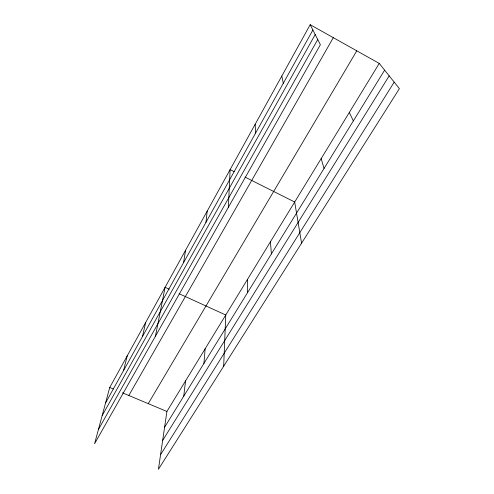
<?xml version="1.0" encoding="UTF-8"?>
<svg xmlns="http://www.w3.org/2000/svg" width="494" height="494" viewBox="0 0 494 494"><rect width="100%" height="100%" fill="white"/><g stroke="black" fill="none" stroke-linecap="round" stroke-linejoin="round"><path stroke-width="0.74" d="M223.671 366.245L225.758 314.999L179.069 293.689M228.37 207.313L230.118 169.609L234.168 171.64M203.923 363.436L205.133 348.801M205.942 222.38L207.214 211.062M183.749 396.176L185.546 380.911M379.244 63.411L166.91 411.459L158.426 469.3L399.405 88.654L379.244 63.411L310.176 24.7L109.736 387.494L94.595 443.723L320.378 44.719L310.176 24.7M183.589 262.58L185.571 250.23M155.437 336.198L165.089 287.304L169.281 289.218M142.494 336.488L145.674 322.446M123.568 370.537L127.248 355.797M105.605 402.845L312.893 30.029M102.153 415.645L315.197 34.555M98.417 429.527L317.735 39.532M128.823 395.496L333.308 37.661M148.256 403.641L356.785 50.826M164.588 427.267L384.628 70.148M162.656 440.444L389.186 75.854M160.569 454.715L394.2 82.134M109.736 387.494L113.268 388.976M122.456 392.829L166.91 411.459M244.962 177.056L294.683 202.015L301.575 243.19M349.295 112.496L353.358 120.894M321.162 158.611L324.058 168.454M281.784 76.088L283.303 83.245M270.434 241.764L271.391 253.928M255.151 124.29L255.614 133.047M247.494 279.369L247.648 292.467"/></g></svg>
